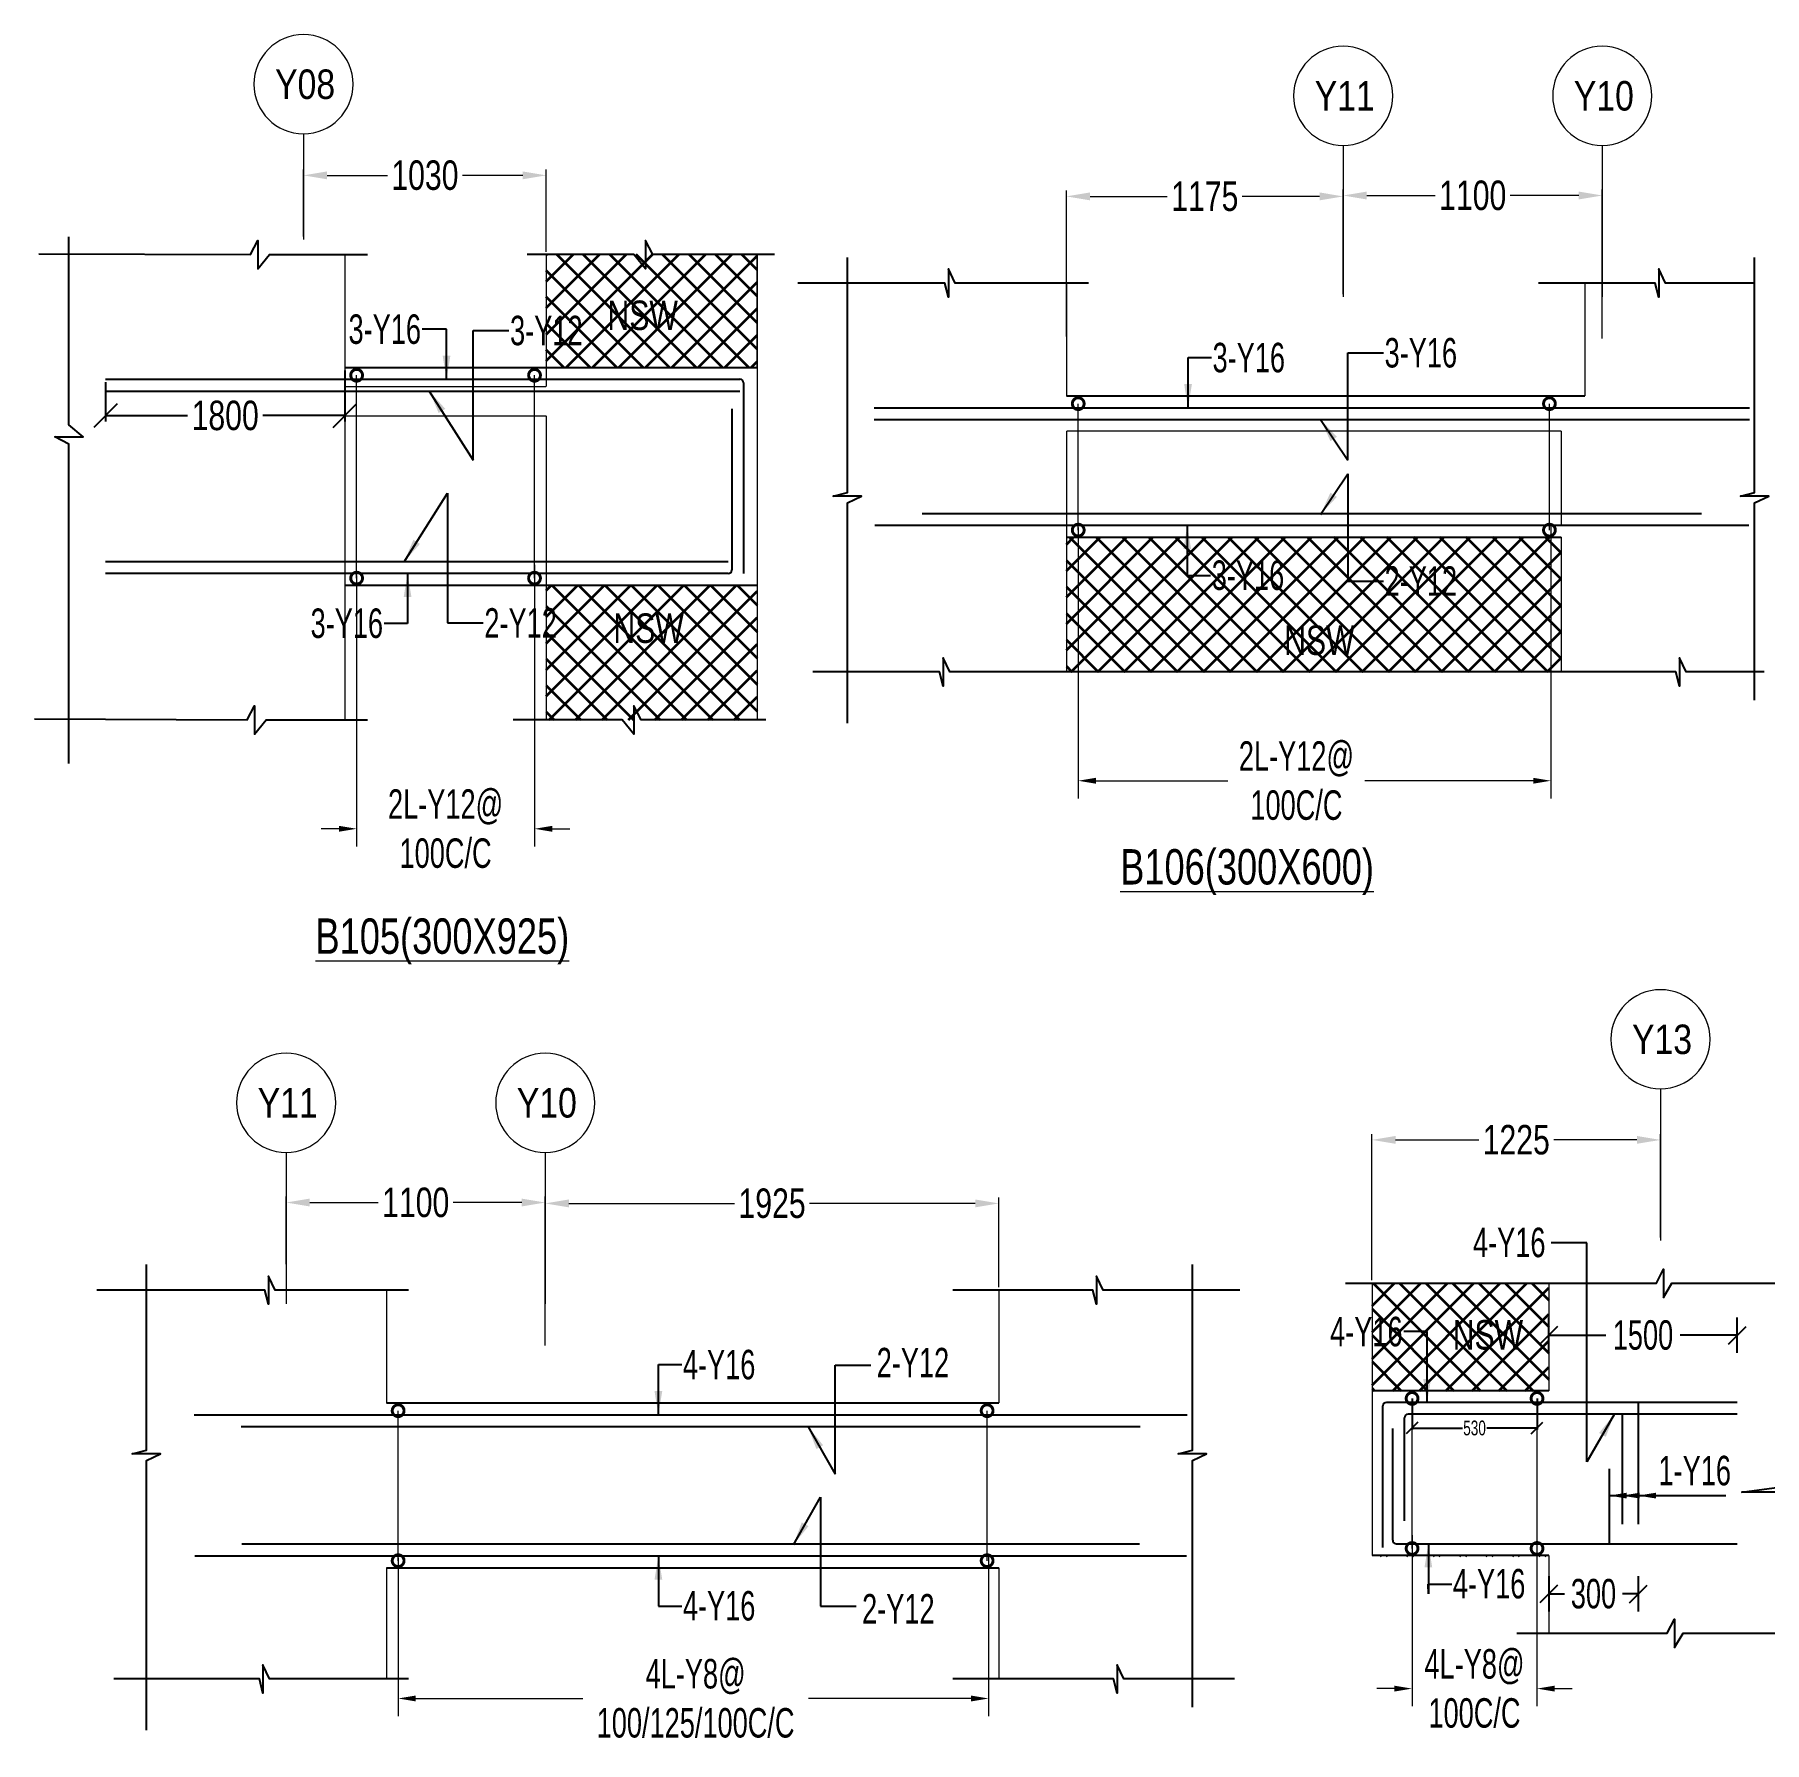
# Model space of a CAD drawing. Header units: millimetres. Extents: x -2697 to 288508, y -1308 to 60928.
# Drawn here: x 97243 to 104586, y 9879 to 17128 of the extents above; entities that cross this region are included whole.
import ezdxf
from ezdxf.enums import TextEntityAlignment as Align

# ---------------------------------------------------------------- set-up
doc = ezdxf.new("R2010")
doc.units = ezdxf.units.MM
doc.header["$LTSCALE"] = 100
for name, pattern in [('ACAD_ISO04W100', [30, 24, -3, 0, -3]), ('CONTINOUS', [0]), ('CONTINU', [0]), ('HIDDEN', [0.375, 0.25, -0.125])]:
    doc.linetypes.add(name, pattern=pattern)
doc.layers.get('Defpoints').update_dxf_attribs({"color": 1, "lineweight": 0})
for name, color, linetype in [('-S-ARROW', 253, 'Continuous'), ('-S-DIM', 251, 'Continuous'), ('-S-MISC', 8, 'Continuous'), ('-STR-BEAM', 7, 'CONTINU'), ('-STR-REINF', 3, 'Continuous'), ('-STR-TEXT', 6, 'Continuous'), ('A-ANNO-DIMS', 7, 'Continuous')]:
    doc.layers.add(name, color=color, linetype=linetype)
for name, color, linetype, lineweight in [('-S-STIRUP', 11, 'Continuous', 9), ('-S-TEXT', 6, 'Continuous', 0), ('-STR-COLUMN', 5, 'HIDDEN', 13), ('-STR-RF-DIM', 252, 'CONTINOUS', 20), ('A-ANNO-GRID-LINE', 252, 'ACAD_ISO04W100', 20), ('A-ANNO-GRID-TEXT', 13, 'Continuous', 15), ('GRID DIM', 252, 'Continuous', 9), ('S-COL HATCH', 9, 'Continuous', 35), ('SEC TEXT', 9, 'Continuous', 18), ('SLAB LINE', 254, 'HIDDEN', 20)]:
    doc.layers.add(name, color=color, linetype=linetype, lineweight=lineweight)
doc.styles.add('BEAM-LS', font='romans.shx', dxfattribs={"width": 0.8})
doc.styles.add('Dim.s & Anno.(Misc.)', font='ARIALN.TTF')
doc.styles.add('SOBHA', font='swisscl.ttf', dxfattribs={"width": 0.9})
doc.styles.add('sobha.sed', font='swisscl.ttf')
doc.dimstyles.new('S--25', dxfattribs={"dimscale": 25, "dimtxt": 2.5, "dimasz": 2, "dimexe": 0.25, "dimexo": 0.25, "dimgap": 0.1, "dimtad": 0, "dimdec": 0, "dimrnd": 0.0005, "dimzin": 0, "dimdsep": 46, "dimtxsty": 'SOBHA', "dimblk": 'OBLIQUE', "dimcen": 0.09, "dimclrd": 8, "dimclre": 8, "dimclrt": 6, "dimadec": 0, "dimazin": 0, "dimtfac": 1, "dimtdec": 0, "dimtofl": 0, "dimtmove": 0, "dimatfit": 3, "dimfxl": 0.18, "dimtolj": 1, "dimtzin": 0, "dimlwd": -1, "dimlwe": -1, "dimarcsym": 0})
doc.dimstyles.new('S-50', dxfattribs={"dimscale": 50, "dimtxt": 2.5, "dimasz": 2, "dimexe": 0.5, "dimexo": 0.25, "dimgap": 0.25, "dimtad": 0, "dimdec": 0, "dimrnd": 0.0005, "dimzin": 0, "dimdsep": 46, "dimtxsty": 'sobha.sed', "dimblk": 'OBLIQUE', "dimcen": 0.09, "dimclrd": 8, "dimclre": 8, "dimclrt": 6, "dimadec": 0, "dimazin": 0, "dimtfac": 1, "dimtdec": 0, "dimtofl": 0, "dimtmove": 2, "dimatfit": 3, "dimfxl": 0.18, "dimtolj": 1, "dimtzin": 0, "dimlwd": -1, "dimlwe": -1, "dimarcsym": 0})
doc.dimstyles.new('S-DIM50', dxfattribs={"dimscale": 50, "dimtxt": 2.5, "dimasz": 1.5, "dimexe": 1.5, "dimexo": 1, "dimgap": 0.5, "dimtad": 0, "dimdec": 0, "dimzin": 0, "dimdsep": 46, "dimtxsty": 'SOBHA', "dimcen": 0.09, "dimclrd": 256, "dimclre": 256, "dimclrt": 6, "dimadec": 5, "dimazin": 0, "dimtfac": 1, "dimtdec": 0, "dimtofl": 0, "dimtmove": 0, "dimatfit": 3, "dimfxl": 0.18, "dimtolj": 1, "dimtzin": 0, "dimlwd": -1, "dimlwe": -1, "dimarcsym": 0})
doc.dimstyles.new('STIRUP', dxfattribs={"dimscale": 50, "dimtxt": 2.5, "dimasz": 2.2, "dimexe": 0, "dimexo": 0, "dimgap": 0.5, "dimtad": 0, "dimdec": 0, "dimzin": 0, "dimdsep": 46, "dimtxsty": 'BEAM-LS', "dimblk": 'DOTSMALL', "dimcen": 0.09, "dimclrd": 256, "dimclre": 256, "dimclrt": 256, "dimadec": 5, "dimazin": 0, "dimtfac": 1, "dimtdec": 0, "dimtofl": 0, "dimtmove": 0, "dimatfit": 3, "dimldrblk": 'DOTSMALL', "dimfxl": 0, "dimfxlon": 1, "dimtolj": 1, "dimtzin": 0, "dimlwd": -1, "dimlwe": -1, "dimarcsym": 0})

# ---------------------------------------------------------------- blocks, each defined once
blk = doc.blocks.new('_Oblique')
at = {"color": 0, "linetype": 'ByBlock', "lineweight": -2}
blk.add_line((-0.5, -0.5), (0.5, 0.5), dxfattribs=at)
blk = doc.blocks.new('*D42')
at = {"layer": '-STR-RF-DIM', "transparency": 16777216}
for p, q in [((101673.5, 15036.3), (101673.5, 13885.7)), ((103680, 15044.3), (103680, 13885.7)), ((101748.5, 13960.7), (102308.6, 13960.7)), ((103605, 13960.7), (102890.8, 13960.7))]:
    blk.add_line(p, q, dxfattribs=at)
for points in [[(101748.5, 13973.2), (101748.5, 13948.2), (101673.5, 13960.7)], [(103605, 13973.2), (103605, 13948.2), (103680, 13960.7)]]:
    blk.add_solid(points, dxfattribs=at)
at = {"layer": 'Defpoints', "color": 0, "transparency": 16777216}
for p in [(101673.5, 15036.3, 0), (103680, 15044.3, 0), (101673.5, 13960.7)]:
    blk.add_point(p, dxfattribs=at)
at = {"layer": '-STR-RF-DIM', "color": 6, "transparency": 16777216, "insert": (102599.7, 13960.7), "char_height": 125, "attachment_point": 5, "style": 'SOBHA'}
blk.add_mtext('\\A1;2L-Y12@\\P100C/C', dxfattribs=at)
blk = doc.blocks.new('_DotSmall')
at = {"color": 0, "linetype": 'ByBlock', "const_width": 0.5}
blk.add_lwpolyline([(-0.0625, 0, 1), (0.0625, 0, 1)], format="xyb", close=True, dxfattribs=at)
blk = doc.blocks.new('*D43')
at = {"layer": '-S-STIRUP', "ltscale": 100, "transparency": 16777216}
blk.add_line((103673.7, 15024.6), (103673.7, 15561.3), dxfattribs=at)
at = {"layer": 'Defpoints', "color": 0, "linetype": 'CONTINU', "ltscale": 100, "transparency": 16777216}
for p in [(103673.7, 15561.3), (103673.7, 15561.3), (103673.7, 15024.6)]:
    blk.add_point(p, dxfattribs=at)
at = {"layer": '-S-STIRUP', "linetype": 'CONTINU', "ltscale": 100, "transparency": 16777216, "xscale": 100, "yscale": 100, "zscale": 100}
for p, rotation in [((103673.7, 15561.3), 90), ((103673.7, 15024.6), 270)]:
    blk.add_blockref('_DotSmall', p, dxfattribs=dict(at, rotation=rotation))
blk = doc.blocks.new('*D44')
at = {"layer": '-S-STIRUP', "ltscale": 100, "transparency": 16777216}
blk.add_line((101673.5, 15024.6), (101673.5, 15561.3), dxfattribs=at)
at = {"layer": 'Defpoints', "color": 0, "linetype": 'CONTINU', "ltscale": 100, "transparency": 16777216}
for p in [(101673.5, 15561.3), (101673.5, 15561.3), (101673.5, 15024.6)]:
    blk.add_point(p, dxfattribs=at)
at = {"layer": '-S-STIRUP', "linetype": 'CONTINU', "ltscale": 100, "transparency": 16777216, "xscale": 100, "yscale": 100, "zscale": 100}
for p, rotation in [((101673.5, 15561.3), 90), ((101673.5, 15024.6), 270)]:
    blk.add_blockref('_DotSmall', p, dxfattribs=dict(at, rotation=rotation))
blk = doc.blocks.new('*D57')
at = {"layer": '-STR-RF-DIM', "transparency": 16777216}
for p, q in [((98786.6, 10661.7), (98786.6, 9990.1)), ((101293.1, 10669.7), (101293.1, 9990.1)), ((98861.6, 10065.1), (99570.1, 10065.1)), ((101218.1, 10065.1), (100528.5, 10065.1))]:
    blk.add_line(p, q, dxfattribs=at)
for points in [[(98861.6, 10077.6), (98861.6, 10052.6), (98786.6, 10065.1)], [(101218.1, 10077.6), (101218.1, 10052.6), (101293.1, 10065.1)]]:
    blk.add_solid(points, dxfattribs=at)
at = {"layer": 'Defpoints', "color": 0, "transparency": 16777216}
for p in [(98786.6, 10661.7, 0), (101293.1, 10669.7, 0), (98786.6, 10065.1)]:
    blk.add_point(p, dxfattribs=at)
at = {"layer": '-STR-RF-DIM', "color": 6, "transparency": 16777216, "insert": (100049.3, 10065.1), "char_height": 125, "attachment_point": 5, "style": 'SOBHA'}
blk.add_mtext('\\A1;4L-Y8@\\P100/125/100C/C', dxfattribs=at)
blk = doc.blocks.new('*D58')
at = {"layer": '-S-STIRUP', "ltscale": 100, "transparency": 16777216}
blk.add_line((101286.8, 10650), (101286.8, 11286.7), dxfattribs=at)
at = {"layer": 'Defpoints', "color": 0, "linetype": 'CONTINU', "ltscale": 100, "transparency": 16777216}
for p in [(101286.8, 11286.7, 0), (101286.8, 11286.7), (101286.8, 10650, 0)]:
    blk.add_point(p, dxfattribs=at)
at = {"layer": '-S-STIRUP', "linetype": 'CONTINU', "ltscale": 100, "transparency": 16777216, "xscale": 100, "yscale": 100, "zscale": 100}
for p, rotation in [((101286.8, 11286.7), 90), ((101286.8, 10650), 270)]:
    blk.add_blockref('_DotSmall', p, dxfattribs=dict(at, rotation=rotation))
blk = doc.blocks.new('*D59')
at = {"layer": '-S-STIRUP', "ltscale": 100, "transparency": 16777216}
blk.add_line((98786.6, 10650), (98786.6, 11286.7), dxfattribs=at)
at = {"layer": 'Defpoints', "color": 0, "linetype": 'CONTINU', "ltscale": 100, "transparency": 16777216}
for p in [(98786.6, 11286.7, 0), (98786.6, 11286.7), (98786.6, 10650, 0)]:
    blk.add_point(p, dxfattribs=at)
at = {"layer": '-S-STIRUP', "linetype": 'CONTINU', "ltscale": 100, "transparency": 16777216, "xscale": 100, "yscale": 100, "zscale": 100}
for p, rotation in [((98786.6, 11286.7), 90), ((98786.6, 10650), 270)]:
    blk.add_blockref('_DotSmall', p, dxfattribs=dict(at, rotation=rotation))
blk = doc.blocks.new('A-SYMB_Grid')
blk.add_circle((0, 0), 4.21)
at = {"style": 'Dim.s & Anno.(Misc.)'}
blk.add_attdef('GRID', text='', height=3, dxfattribs=at).set_placement((0, 0), align=Align.MIDDLE_CENTER)
blk = doc.blocks.new('*D66')
at = {"layer": 'Defpoints', "color": 0, "transparency": 16777216}
for p in [(103898.1, 16445), (102798.1, 16171.4), (103898.1, 15825.9)]:
    blk.add_point(p, dxfattribs=at)
at = {"layer": 'GRID DIM', "transparency": 16777216}
for p, q in [((102798.1, 16183.9), (102798.1, 16470)), ((103898.1, 15838.4), (103898.1, 16470)), ((102898.1, 16445), (103188.7, 16445)), ((103798.1, 16445), (103507.5, 16445))]:
    blk.add_line(p, q, dxfattribs=at)
for points in [[(102898.1, 16461.6), (102898.1, 16428.3), (102798.1, 16445)], [(103798.1, 16461.6), (103798.1, 16428.3), (103898.1, 16445)]]:
    blk.add_solid(points, dxfattribs=at)
at = {"layer": 'GRID DIM', "color": 13, "transparency": 16777216, "insert": (103348.1, 16445), "char_height": 125, "attachment_point": 5, "style": 'sobha.sed'}
blk.add_mtext('\\A1;1100', dxfattribs=at)
blk = doc.blocks.new('*D67')
at = {"layer": 'Defpoints', "color": 0, "transparency": 16777216}
for p in [(102798.1, 16441.2), (102798.1, 16014.3), (101623.5, 15833.8)]:
    blk.add_point(p, dxfattribs=at)
at = {"layer": 'GRID DIM', "transparency": 16777216}
for p, q in [((101623.5, 15846.3), (101623.5, 16466.2)), ((102798.1, 16026.8), (102798.1, 16466.2)), ((101723.5, 16441.2), (102051.5, 16441.2)), ((102698.1, 16441.2), (102370, 16441.2))]:
    blk.add_line(p, q, dxfattribs=at)
for points in [[(101723.5, 16457.9), (101723.5, 16424.5), (101623.5, 16441.2)], [(102698.1, 16457.9), (102698.1, 16424.5), (102798.1, 16441.2)]]:
    blk.add_solid(points, dxfattribs=at)
at = {"layer": 'GRID DIM', "color": 13, "transparency": 16777216, "insert": (102210.8, 16441.2), "char_height": 125, "attachment_point": 5, "style": 'sobha.sed'}
blk.add_mtext('\\A1;1175', dxfattribs=at)
blk = doc.blocks.new('*D147')
at = {"layer": 'Defpoints', "color": 0, "transparency": 16777216}
for p in [(99411.2, 12170.3), (98311.2, 11896.8), (99411.2, 11551.3)]:
    blk.add_point(p, dxfattribs=at)
at = {"layer": 'GRID DIM', "transparency": 16777216}
for p, q in [((98311.2, 11909.3), (98311.2, 12195.3)), ((99411.2, 11563.8), (99411.2, 12195.3)), ((98411.2, 12170.3), (98701.8, 12170.3)), ((99311.2, 12170.3), (99020.6, 12170.3))]:
    blk.add_line(p, q, dxfattribs=at)
for points in [[(98411.2, 12187), (98411.2, 12153.7), (98311.2, 12170.3)], [(99311.2, 12187), (99311.2, 12153.7), (99411.2, 12170.3)]]:
    blk.add_solid(points, dxfattribs=at)
at = {"layer": 'GRID DIM', "color": 13, "transparency": 16777216, "insert": (98861.2, 12170.3), "char_height": 125, "attachment_point": 5, "style": 'sobha.sed'}
blk.add_mtext('\\A1;1100', dxfattribs=at)
blk = doc.blocks.new('*D148')
at = {"layer": 'Defpoints', "color": 0, "transparency": 16777216}
for p in [(101336.6, 12166.6), (101336.6, 11798.8), (99411.2, 11559.2)]:
    blk.add_point(p, dxfattribs=at)
at = {"layer": 'GRID DIM', "transparency": 16777216}
for p, q in [((99411.2, 11571.7), (99411.2, 12191.6)), ((101336.6, 11811.3), (101336.6, 12191.6)), ((99511.2, 12166.6), (100214.6, 12166.6)), ((101236.6, 12166.6), (100533.1, 12166.6))]:
    blk.add_line(p, q, dxfattribs=at)
for points in [[(99511.2, 12183.3), (99511.2, 12149.9), (99411.2, 12166.6)], [(101236.6, 12183.3), (101236.6, 12149.9), (101336.6, 12166.6)]]:
    blk.add_solid(points, dxfattribs=at)
at = {"layer": 'GRID DIM', "color": 13, "transparency": 16777216, "insert": (100373.9, 12166.6), "char_height": 125, "attachment_point": 5, "style": 'sobha.sed'}
blk.add_mtext('\\A1;1925', dxfattribs=at)
blk = doc.blocks.new('*D197')
at = {"layer": '-STR-RF-DIM', "transparency": 16777216}
for p, q in [((99365.5, 14877.6), (99365.5, 13681.8)), ((98610.4, 14832.4), (98610.4, 13681.8)), ((98535.4, 13756.8), (98460.4, 13756.8)), ((99440.5, 13756.8), (99515.5, 13756.8))]:
    blk.add_line(p, q, dxfattribs=at)
for points in [[(98535.4, 13769.3), (98535.4, 13744.3), (98610.4, 13756.8)], [(99440.5, 13769.3), (99440.5, 13744.3), (99365.5, 13756.8)]]:
    blk.add_solid(points, dxfattribs=at)
at = {"layer": 'Defpoints', "color": 0, "transparency": 16777216}
for p in [(99365.5, 14877.6, 178586.6), (98610.4, 14832.4, 0), (98610.4, 13756.8)]:
    blk.add_point(p, dxfattribs=at)
at = {"layer": '-STR-RF-DIM', "color": 6, "transparency": 16777216, "insert": (98988, 13756.8), "char_height": 125, "attachment_point": 5, "style": 'SOBHA'}
blk.add_mtext('\\A1;2L-Y12@\\P100C/C', dxfattribs=at)
blk = doc.blocks.new('*D198')
at = {"layer": '-S-STIRUP', "ltscale": 100, "transparency": 16777216}
blk.add_line((99365.5, 14820.7), (99365.5, 15681.9), dxfattribs=at)
at = {"layer": 'Defpoints', "color": 0, "linetype": 'CONTINU', "ltscale": 100, "transparency": 16777216}
for p in [(99365.5, 15681.9), (99365.5, 15681.9), (99365.5, 14820.7)]:
    blk.add_point(p, dxfattribs=at)
at = {"layer": '-S-STIRUP', "linetype": 'CONTINU', "ltscale": 100, "transparency": 16777216, "xscale": 100, "yscale": 100, "zscale": 100}
for p, rotation in [((99365.5, 15681.9), 90), ((99365.5, 14820.7), 270)]:
    blk.add_blockref('_DotSmall', p, dxfattribs=dict(at, rotation=rotation))
blk = doc.blocks.new('*D199')
at = {"layer": '-S-STIRUP', "ltscale": 100, "transparency": 16777216}
blk.add_line((98610.4, 14820.7), (98610.4, 15681.9), dxfattribs=at)
at = {"layer": 'Defpoints', "color": 0, "linetype": 'CONTINU', "ltscale": 100, "transparency": 16777216}
for p in [(98610.4, 15681.9), (98610.4, 15681.9), (98610.4, 14820.7)]:
    blk.add_point(p, dxfattribs=at)
at = {"layer": '-S-STIRUP', "linetype": 'CONTINU', "ltscale": 100, "transparency": 16777216, "xscale": 100, "yscale": 100, "zscale": 100}
for p, rotation in [((98610.4, 15681.9), 90), ((98610.4, 14820.7), 270)]:
    blk.add_blockref('_DotSmall', p, dxfattribs=dict(at, rotation=rotation))
blk = doc.blocks.new('*D304')
at = {"layer": 'Defpoints', "color": 0, "transparency": 16777216}
for p in [(99415.4, 16530.5), (98385, 16258.5, 0), (99415.4, 16194, 0)]:
    blk.add_point(p, dxfattribs=at)
at = {"layer": 'GRID DIM', "transparency": 16777216}
for p, q in [((98385, 16271), (98385, 16555.5)), ((98485, 16530.5), (98740.8, 16530.5)), ((99315.4, 16530.5), (99059.6, 16530.5)), ((99415.4, 16206.5), (99415.4, 16555.5))]:
    blk.add_line(p, q, dxfattribs=at)
for points in [[(98485, 16547.1), (98485, 16513.8), (98385, 16530.5)], [(99315.4, 16547.1), (99315.4, 16513.8), (99415.4, 16530.5)]]:
    blk.add_solid(points, dxfattribs=at)
at = {"layer": 'GRID DIM', "color": 13, "transparency": 16777216, "insert": (98900.2, 16530.5), "char_height": 125, "attachment_point": 5, "style": 'sobha.sed'}
blk.add_mtext('\\A1;1030', dxfattribs=at)
blk = doc.blocks.new('*D327')
at = {"layer": 'A-ANNO-DIMS', "color": 8, "transparency": 16777216}
for p, q in [((97544.4, 15652.4), (97544.4, 15485.7)), ((98560.4, 15702.4), (98560.4, 15485.7)), ((97544.4, 15510.7), (97893, 15510.7)), ((98560.4, 15510.7), (98211.8, 15510.7))]:
    blk.add_line(p, q, dxfattribs=at)
at = {"layer": 'Defpoints', "color": 0, "transparency": 16777216}
for p in [(98560.4, 15714.9, 178586.6), (97544.4, 15664.9, 178586.6), (98560.4, 15510.7)]:
    blk.add_point(p, dxfattribs=at)
at = {"layer": 'A-ANNO-DIMS', "color": 8, "transparency": 16777216, "xscale": 100, "yscale": 100, "zscale": 100, "rotation": 180}
blk.add_blockref('_Oblique', (97544.4, 15510.7), dxfattribs=at)
at = {"layer": 'A-ANNO-DIMS', "color": 8, "transparency": 16777216, "xscale": 100, "yscale": 100, "zscale": 100}
blk.add_blockref('_Oblique', (98560.4, 15510.7), dxfattribs=at)
at = {"layer": 'A-ANNO-DIMS', "color": 6, "transparency": 16777216, "insert": (98052.4, 15510.7), "char_height": 125, "attachment_point": 5, "style": 'sobha.sed'}
blk.add_mtext('\\A1;1800', dxfattribs=at)
blk = doc.blocks.new('*D716')
at = {"layer": '-STR-RF-DIM', "transparency": 16777216}
for p, q in [((103090.7, 10758.9), (103090.7, 10032)), ((103620.5, 10713.7), (103620.5, 10032)), ((103015.7, 10107), (102940.7, 10107)), ((103695.5, 10107), (103770.5, 10107))]:
    blk.add_line(p, q, dxfattribs=at)
for points in [[(103015.7, 10119.5), (103015.7, 10094.5), (103090.7, 10107)], [(103695.5, 10119.5), (103695.5, 10094.5), (103620.5, 10107)]]:
    blk.add_solid(points, dxfattribs=at)
at = {"layer": 'Defpoints', "color": 0, "transparency": 16777216}
for p in [(103090.7, 10758.9, 178586.6), (103620.5, 10713.7, 0), (103620.5, 10107)]:
    blk.add_point(p, dxfattribs=at)
at = {"layer": '-STR-RF-DIM', "color": 6, "transparency": 16777216, "insert": (103355.6, 10107), "char_height": 125, "attachment_point": 5, "style": 'SOBHA'}
blk.add_mtext('\\A1;4L-Y8@\\P100C/C', dxfattribs=at)
blk = doc.blocks.new('*D717')
at = {"layer": '-S-STIRUP', "ltscale": 100, "transparency": 16777216}
blk.add_line((103090.7, 10701.9), (103090.7, 11338.7), dxfattribs=at)
at = {"layer": 'Defpoints', "color": 0, "linetype": 'CONTINU', "ltscale": 100, "transparency": 16777216}
for p in [(103090.7, 11338.7), (103090.7, 11338.7), (103090.7, 10701.9, 0)]:
    blk.add_point(p, dxfattribs=at)
at = {"layer": '-S-STIRUP', "linetype": 'CONTINU', "ltscale": 100, "transparency": 16777216, "xscale": 100, "yscale": 100, "zscale": 100}
for p, rotation in [((103090.7, 11338.7), 90), ((103090.7, 10701.9), 270)]:
    blk.add_blockref('_DotSmall', p, dxfattribs=dict(at, rotation=rotation))
blk = doc.blocks.new('*D718')
at = {"layer": '-S-STIRUP', "ltscale": 100, "transparency": 16777216}
blk.add_line((103621, 10701.9), (103621, 11338.7), dxfattribs=at)
at = {"layer": 'Defpoints', "color": 0, "linetype": 'CONTINU', "ltscale": 100, "transparency": 16777216}
for p in [(103621, 11338.7), (103621, 11338.7), (103621, 10701.9, 0)]:
    blk.add_point(p, dxfattribs=at)
at = {"layer": '-S-STIRUP', "linetype": 'CONTINU', "ltscale": 100, "transparency": 16777216, "xscale": 100, "yscale": 100, "zscale": 100}
for p, rotation in [((103621, 11338.7), 90), ((103621, 10701.9), 270)]:
    blk.add_blockref('_DotSmall', p, dxfattribs=dict(at, rotation=rotation))
blk = doc.blocks.new('*D713')
at = {"layer": 'Defpoints', "color": 0, "transparency": 16777216}
for p in [(104145.1, 12436.2), (104145.1, 12009.3), (102920.5, 11828.9, 0)]:
    blk.add_point(p, dxfattribs=at)
at = {"layer": 'GRID DIM', "transparency": 16777216}
for p, q in [((102920.5, 11841.4), (102920.5, 12461.2)), ((103020.5, 12436.2), (103373.6, 12436.2)), ((104045.1, 12436.2), (103692.1, 12436.2)), ((104145.1, 12021.8), (104145.1, 12461.2))]:
    blk.add_line(p, q, dxfattribs=at)
for points in [[(103020.5, 12452.9), (103020.5, 12419.6), (102920.5, 12436.2)], [(104045.1, 12452.9), (104045.1, 12419.6), (104145.1, 12436.2)]]:
    blk.add_solid(points, dxfattribs=at)
at = {"layer": 'GRID DIM', "color": 13, "transparency": 16777216, "insert": (103532.8, 12436.2), "char_height": 125, "attachment_point": 5, "style": 'sobha.sed'}
blk.add_mtext('\\A1;1225', dxfattribs=at)
blk = doc.blocks.new('*D714')
at = {"layer": '-S-DIM', "transparency": 16777216}
for p, q in [((103670.5, 11532.2), (103670.5, 11682.2)), ((104471, 11532.2), (104471, 11682.2)), ((103670.5, 11607.2), (103913.5, 11607.2)), ((104471, 11607.2), (104228, 11607.2))]:
    blk.add_line(p, q, dxfattribs=at)
at = {"layer": 'Defpoints', "color": 0, "transparency": 16777216}
for p in [(104471, 11607.2), (103670.5, 11371.7, 0), (104471, 11321.7, 0)]:
    blk.add_point(p, dxfattribs=at)
at = {"layer": '-S-DIM', "transparency": 16777216, "xscale": 75, "yscale": 75, "zscale": 75, "rotation": 180}
blk.add_blockref('_Oblique', (103670.5, 11607.2), dxfattribs=at)
at = {"layer": '-S-DIM', "transparency": 16777216, "xscale": 75, "yscale": 75, "zscale": 75}
blk.add_blockref('_Oblique', (104471, 11607.2), dxfattribs=at)
at = {"layer": '-S-DIM', "color": 6, "transparency": 16777216, "insert": (104070.8, 11607.2), "char_height": 125, "attachment_point": 5, "style": 'SOBHA'}
blk.add_mtext('\\A1;1500', dxfattribs=at)
blk = doc.blocks.new('*D715')
at = {"layer": '-S-DIM', "transparency": 16777216}
for p, q in [((103670.5, 10584.2), (103670.5, 10434.2)), ((104051, 10584.2), (104051, 10434.2)), ((103670.5, 10509.2), (103737.4, 10509.2)), ((104051, 10509.2), (103984.1, 10509.2))]:
    blk.add_line(p, q, dxfattribs=at)
at = {"layer": 'Defpoints', "color": 0, "transparency": 16777216}
for p in [(104051, 10805.2, 0), (103670.5, 10671.7, 0), (104051, 10509.2)]:
    blk.add_point(p, dxfattribs=at)
at = {"layer": '-S-DIM', "transparency": 16777216, "xscale": 75, "yscale": 75, "zscale": 75, "rotation": 180}
blk.add_blockref('_Oblique', (103670.5, 10509.2), dxfattribs=at)
at = {"layer": '-S-DIM', "transparency": 16777216, "xscale": 75, "yscale": 75, "zscale": 75}
blk.add_blockref('_Oblique', (104051, 10509.2), dxfattribs=at)
at = {"layer": '-S-DIM', "color": 6, "transparency": 16777216, "insert": (103860.7, 10509.2), "char_height": 125, "attachment_point": 5, "style": 'SOBHA'}
blk.add_mtext('\\A1;300', dxfattribs=at)
blk = doc.blocks.new('*D848')
at = {"color": 8, "transparency": 16777216}
for p, q in [((103090.7, 11338.7), (103090.7, 11206.8)), ((103621, 11338.7), (103621, 11206.8)), ((103090.7, 11213), (103304.2, 11213)), ((103621, 11213), (103407.5, 11213))]:
    blk.add_line(p, q, dxfattribs=at)
at = {"layer": 'Defpoints', "color": 0, "transparency": 16777216}
for p in [(103090.7, 11344.9, 178586.6), (103621, 11344.9, 0), (103621, 11213)]:
    blk.add_point(p, dxfattribs=at)
at = {"color": 8, "transparency": 16777216, "xscale": 50, "yscale": 50, "zscale": 50, "rotation": 180}
blk.add_blockref('_Oblique', (103090.7, 11213), dxfattribs=at)
at = {"color": 8, "transparency": 16777216, "xscale": 50, "yscale": 50, "zscale": 50}
blk.add_blockref('_Oblique', (103621, 11213), dxfattribs=at)
at = {"color": 6, "transparency": 16777216, "insert": (103355.8, 11213), "char_height": 62.5, "attachment_point": 5, "style": 'SOBHA'}
blk.add_mtext('\\A1;530', dxfattribs=at)

msp = doc.modelspace()

# ---------------------------------------------------------------- hatches: boundary and pattern name
at = {"layer": 'S-COL HATCH'}
h = msp.add_hatch(dxfattribs=at)
h.set_pattern_fill('ANSI37', color=8, scale=25)
h.set_pattern_definition([(45, (18223.33, -136729.53), (-56.1266, 56.1266), []), (135, (18223.33, -136729.53), (-56.1266, -56.1266), [])])
h.paths.add_polyline_path([(99415.38, 15714.92), (100310.38, 15714.92), (100310.38, 16194.02), (99415.38, 16194.02)])
h = msp.add_hatch(dxfattribs=at)
h.set_pattern_fill('ANSI37', color=8, scale=25)
h.paths.add_polyline_path([(101623.46, 14423.39), (103723.46, 14423.39), (103723.46, 14994.3), (101623.46, 14994.3)])
h = msp.add_hatch(dxfattribs=at)
h.set_pattern_fill('ANSI37', color=8, scale=25)
h.set_pattern_definition([(45, (18223.33, -136806.53), (-56.1266, 56.1266), []), (135, (18223.33, -136806.53), (-56.1266, -56.1266), [])])
h.paths.add_polyline_path([(99415.38, 14790.42), (100310.38, 14790.42), (100310.38, 14219.52), (99415.38, 14219.52)])
h = msp.add_hatch(dxfattribs=at)
h.set_pattern_fill('ANSI37', color=8, scale=25)
h.set_pattern_definition([(45, (-63557.2, -206045.53), (-56.1266, 56.1266), []), (135, (-63557.2, -206045.53), (-56.1266, -56.1266), [])])
h.paths.add_polyline_path([(102920.54, 10668.94), (103670.54, 10668.94), (103670.54, 10671.65), (102920.54, 10671.65)])
h.paths.add_polyline_path([(102920.54, 11371.65), (103670.54, 11371.65), (103670.54, 11827.4), (102920.54, 11827.4)])

# ---------------------------------------------------------------- linework, layer by layer
at = {"layer": '-S-MISC', "linetype": 'ByBlock', "ltscale": 1000}
for points in [[(97261.38, 16198.02), (98159.87, 16194.02), (98190.73, 16253.68), (98190.73, 16133.51), (98240.58, 16194.02), (98656.22, 16194.02)], [(97388.38, 14034.36), (97388.38, 15390.14), (97328.72, 15421.01), (97448.88, 15421.01), (97388.38, 15470.86), (97388.38, 16269.74)], [(97243.38, 14223.52), (98145.5, 14219.52), (98176.37, 14279.18), (98176.37, 14159.01), (98226.22, 14219.52), (98656.22, 14219.52)], [(100346.9, 14219.52), (99818.21, 14219.52), (99787.34, 14279.18), (99787.34, 14159.01), (99737.49, 14219.52), (99274.3, 14219.52)]]:
    msp.add_lwpolyline(points, dxfattribs=at)
at = {"layer": '-S-MISC', "linetype": 'ByBlock', "ltscale": 1000, "elevation": 0}
for points in [[(100384.5, 16194.02), (99867.35, 16194.02), (99836.48, 16253.68), (99836.48, 16133.51), (99786.63, 16194.02), (99334.09, 16194.02)], [(100693.49, 14205.44), (100693.49, 15140.05), (100753.15, 15168.52), (100632.99, 15168.52), (100693.49, 15183.67), (100693.49, 16181.49)], [(104544.74, 14303.39), (104544.74, 15140.05), (104604.39, 15168.52), (104484.23, 15168.52), (104544.74, 15183.67), (104544.74, 16181.49)], [(101717.27, 16073.39), (101151.4, 16073.39), (101122.93, 16133.05), (101122.93, 16012.89), (101107.78, 16073.39), (100483.14, 16073.39)], [(104545.79, 16073.39), (104165.98, 16073.39), (104137.51, 16133.05), (104137.51, 16012.89), (104122.36, 16073.39), (103627.61, 16073.39)], [(103723.46, 14423.39), (101127.94, 14423.39), (101099.47, 14483.05), (101099.47, 14362.89), (101084.32, 14423.39), (100547.38, 14423.39)], [(104585.55, 14423.39), (104254.23, 14423.39), (104225.76, 14483.05), (104225.76, 14362.89), (104210.61, 14423.39), (103627.61, 14423.39)], [(97718.15, 9930.82), (97718.15, 11075.44), (97777.81, 11103.91), (97657.65, 11103.91), (97718.15, 11119.05), (97718.15, 11906.87)], [(102157.87, 10028.77), (102157.87, 11075.44), (102217.53, 11103.91), (102097.36, 11103.91), (102157.87, 11119.05), (102157.87, 11906.87)], [(98830.4, 11798.77), (98264.53, 11798.77), (98236.06, 11858.43), (98236.06, 11738.27), (98220.91, 11798.77), (97507.8, 11798.77)], [(102359.02, 11798.77), (101779.11, 11798.77), (101750.64, 11858.43), (101750.64, 11738.27), (101735.49, 11798.77), (101140.79, 11798.77)], [(102807.77, 11827.4), (104127.71, 11827.4), (104158.58, 11887.06), (104158.58, 11766.9), (104192.92, 11827.4), (104910.77, 11827.4)], [(104698.96, 9994.25), (104712.19, 10912.67), (104771.85, 10941.14), (104490.69, 10941.14), (104712.19, 10971.07), (104712.19, 11827.4)], [(103535.29, 10342.01), (104173.38, 10342.01), (104204.25, 10401.67), (104204.25, 10281.5), (104240.93, 10342.01), (104846.85, 10342.01)], [(98830.4, 10148.77), (98241.07, 10148.77), (98212.6, 10208.43), (98212.6, 10088.27), (98197.45, 10148.77), (97580.01, 10148.77)], [(102337.54, 10148.77), (101867.36, 10148.77), (101838.89, 10208.43), (101838.89, 10088.27), (101823.74, 10148.77), (101140.79, 10148.77)]]:
    msp.add_lwpolyline(points, dxfattribs=at)
at = {"layer": '-STR-BEAM'}
for p, q in [((98560.38, 15714.92), (100310.38, 15714.92)), ((101623.46, 15594.3), (103823.46, 15594.3)), ((101623.46, 14994.3), (103723.46, 14994.3, 0)), ((98560.38, 14790.42), (100310.38, 14790.42)), ((98736.59, 11319.68, 0), (101336.59, 11319.68, 0)), ((103670.54, 11371.65, 0), (102920.54, 11371.65, 0)), ((103670.54, 10671.65, 0), (102920.54, 10671.65, 0)), ((103670.54, 10671.65, 0), (102920.54, 10671.65, 0)), ((98736.59, 10619.68, 0), (101336.59, 10619.68, 0))]:
    msp.add_line(p, q, dxfattribs=at)
at = {"layer": '-STR-COLUMN', "linetype": 'Continuous', "ltscale": 10}
for p, q in [((98560.38, 16194.02), (98560.38, 15714.92)), ((99415.38, 16194.02), (99415.38, 15714.92)), ((100310.38, 16194.02), (100310.38, 14219.52)), ((100310.38, 15714.92), (100310.38, 16194.02)), ((101623.46, 16073.39), (101623.46, 15594.3)), ((103823.46, 16073.39), (103823.46, 15594.3)), ((101623.46, 14994.3), (101623.46, 14423.39)), ((103723.46, 14994.3), (103723.46, 14423.39)), ((98560.38, 14790.42), (98560.38, 14219.52)), ((99415.38, 14790.42), (99415.38, 14219.52)), ((102920.54, 11827.4, 0), (102920.54, 10671.65, 0)), ((103670.54, 11827.4, 0), (103670.54, 11544.25, 0)), ((98736.59, 11798.77, 0), (98736.59, 11319.68, 0)), ((101336.59, 11798.77, 0), (101336.59, 11319.68, 0)), ((103670.54, 11544.25, 0), (103670.54, 11371.65, 0)), ((103670.54, 10671.65, 0), (103670.54, 10342.01, 0)), ((98736.59, 10619.68, 0), (98736.59, 10148.77, 0)), ((101336.59, 10619.68, 0), (101336.59, 10148.77, 0))]:
    msp.add_line(p, q, dxfattribs=at)
at = {"layer": '-STR-REINF', "ltscale": 10}
for p, q in [((97544.38, 15664.92, 0), (100237.68, 15664.92)), ((100252.68, 15649.92), (100252.68, 14839.76)), ((97544.38, 15614.92, 0), (100237.68, 15614.92, 0)), ((100202.68, 15540), (100202.68, 14855.42)), ((100807.3, 15544.3, 0), (104523.07, 15544.3, 0)), ((100807.3, 15494.3, 0), (104523.07, 15494.3, 0)), ((104319.76, 15094.3, 0), (101010.41, 15094.3, 0)), ((104519.76, 15044.3, 0), (100810.41, 15044.3, 0)), ((100187.68, 14890.42, 0), (97544.38, 14890.42, 0)), ((100187.68, 14840.42), (97544.38, 14840.42, 0)), ((104470.97, 11321.65, 0), (102981.66, 11321.65, 0)), ((104050.96, 11321.65, 0), (104050.96, 10805.25, 0)), ((97920.43, 11269.68, 0), (102136.2, 11269.68, 0)), ((102966.66, 10705.98, 0), (102966.66, 11306.65, 0)), ((103058.38, 10819.45, 0), (103058.38, 11256.65, 0)), ((104470.97, 11271.65, 0), (103073.38, 11271.65, 0)), ((103981.96, 11271.65, 0), (103981.96, 10805.25, 0)), ((98120.43, 11219.68, 0), (101936.2, 11219.68, 0)), ((103008.38, 10736.65, 0), (103008.38, 11210.86, 0)), ((103926.96, 11040.25, 0), (103926.96, 10721.65, 0)), ((103023.38, 10721.65, 0), (104470.97, 10721.65, 0)), ((102132.89, 10669.68, 0), (97923.54, 10669.68, 0)), ((101932.89, 10719.68, 0), (98123.54, 10719.68, 0))]:
    msp.add_line(p, q, dxfattribs=at)
for centre, start, end in [((100237.68, 15649.92), 0, 90), ((100187.68, 14855.42), 270, 0), ((102981.66, 11306.65, 0), 90, 180)]:
    msp.add_arc(centre, 15, start, end, dxfattribs=at)
at = {"layer": '-STR-REINF', "ltscale": 10, "extrusion": (9.85183e-09, 1.74568e-08, 1)}
msp.add_arc((103073.38, 11256.65, 0), 15, 90, 180, dxfattribs=at)
at = {"layer": '-STR-REINF', "ltscale": 10, "extrusion": (7.72458e-08, 0, 1)}
msp.add_arc((103023.38, 10736.65, 0.01), 15, 180, 270, dxfattribs=at)
at = {"layer": 'A-ANNO-GRID-LINE', "ltscale": 40}
for p, q in [((98384.99, 16706.73), (98384.99, 16258.47)), ((102798.07, 16657.55), (102798.07, 16014.29)), ((103898.07, 16657.55), (103898.07, 16014.29)), ((104145.15, 12652.56, 0), (104145.15, 12009.3, 0)), ((98311.2, 12382.93, 0), (98311.2, 11739.67, 0)), ((99411.2, 12382.93, 0), (99411.2, 11739.67, 0))]:
    msp.add_line(p, q, dxfattribs=at)
at = {"layer": 'SLAB LINE', "color": 9, "linetype": 'HIDDEN', "ltscale": 0.1}
for p, q in [((98560.38, 15714.92), (98560.38, 15634.92)), ((99415.38, 15714.92), (99415.38, 15634.92)), ((98560.38, 15634.92), (99415.38, 15634.92, 0)), ((98560.38, 15509.92), (98560.38, 14790.42)), ((98560.38, 15509.92), (99415.38, 15509.92, 0)), ((99415.38, 15509.92), (99415.38, 14790.42)), ((101623.46, 15444.54, 0), (101623.46, 14994.3)), ((103723.46, 15444.54), (101623.46, 15444.54, 0)), ((103723.46, 15444.54), (103723.46, 15044.3))]:
    msp.add_line(p, q, dxfattribs=at)

# ---------------------------------------------------------------- block references
at = {"layer": 'A-ANNO-GRID-TEXT'}
ref = msp.add_blockref('A-SYMB_Grid', (98384.99, 16917.36), dxfattribs=dict(at, xscale=-50, yscale=50, zscale=50))
ref.add_attrib('GRID', 'Y08', dxfattribs={"layer": '0', "height": 125, "style": 'Dim.s & Anno.(Misc.)'}).set_placement((98391.64, 16917.36), align=Align.MIDDLE_CENTER)
ref = msp.add_blockref('A-SYMB_Grid', (102798.07, 16868.18), dxfattribs=dict(at, xscale=-50, yscale=50, zscale=50))
ref.add_attrib('GRID', 'Y11', dxfattribs={"layer": '0', "height": 125, "style": 'Dim.s & Anno.(Misc.)'}).set_placement((102804.72, 16868.18), align=Align.MIDDLE_CENTER)
ref = msp.add_blockref('A-SYMB_Grid', (103898.07, 16868.18), dxfattribs=dict(at, xscale=-50, yscale=50, zscale=50))
ref.add_attrib('GRID', 'Y10', dxfattribs={"layer": '0', "height": 125, "style": 'Dim.s & Anno.(Misc.)'}).set_placement((103904.72, 16868.18), align=Align.MIDDLE_CENTER)
ref = msp.add_blockref('A-SYMB_Grid', (104145.15, 12863.19, 0), dxfattribs=dict(at, xscale=-50, yscale=50, zscale=50))
ref.add_attrib('GRID', 'Y13', dxfattribs={"layer": '0', "height": 125, "style": 'Dim.s & Anno.(Misc.)'}).set_placement((104151.8, 12863.19, 0), align=Align.MIDDLE_CENTER)
ref = msp.add_blockref('A-SYMB_Grid', (98311.2, 12593.56, 0), dxfattribs=dict(at, xscale=-50, yscale=50, zscale=50))
ref.add_attrib('GRID', 'Y11', dxfattribs={"layer": '0', "height": 125, "style": 'Dim.s & Anno.(Misc.)'}).set_placement((98317.85, 12593.56, 0), align=Align.MIDDLE_CENTER)
ref = msp.add_blockref('A-SYMB_Grid', (99411.2, 12593.56, 0), dxfattribs=dict(at, xscale=-50, yscale=50, zscale=50))
ref.add_attrib('GRID', 'Y10', dxfattribs={"layer": '0', "height": 125, "style": 'Dim.s & Anno.(Misc.)'}).set_placement((99417.85, 12593.56, 0), align=Align.MIDDLE_CENTER)

# ---------------------------------------------------------------- texts
at = {"layer": '-S-TEXT', "color": 6, "style": 'sobha.sed'}
for p in [(99675.33, 15873.92, 0), (99700.33, 14545.92, 0), (102547.74, 14494.85, 0), (103263.11, 11546.37, -178586.59)]:
    msp.add_text('NSW', height=125, dxfattribs=at).set_placement(p)
at = {"layer": '-STR-TEXT', "color": 6, "char_height": 125, "style": 'SOBHA'}
for s, insert, attachment_point in [('\\A1;3-Y16', (98883.65, 15940.2, 0), 3), ('\\A1;3-Y12', (99261.64, 15934.4, 178586.59), 1), ('\\A1;3-Y16', (102243.67, 15819.57, 0), 1), ('\\A1;3-Y16', (102974.02, 15839.91, 178586.59), 1), ('\\A1;3-Y16', (102240.27, 14769.02, 0), 7), ('\\A1;2-Y12', (102974.02, 14745.96, 178586.59), 7), ('\\A1;3-Y16', (98722.56, 14565.15, 0), 9), ('\\A1;2-Y12', (99152.64, 14568.23, 178586.59), 7), ('\\A1;4-Y16', (103349.28, 12063.52, 0), 1), ('\\A1;4-Y16', (103050.39, 11685.09, 0), 3), ('\\A1;4-Y16', (99995.32, 11544.95, 0), 1), ('\\A1;2-Y12', (101125.72, 11553.34, 0), 3), ('\\A1;1-Y16', (104444.39, 11095.09, 0), 3), ('\\A1;4-Y16', (103263.79, 10488.16, 0), 7), ('\\A1;4-Y16', (99995.32, 10394.4, 0), 7), ('\\A1;2-Y12', (101063.72, 10383.3, 0), 9)]:
    msp.add_mtext(s, dxfattribs=dict(at, insert=insert, attachment_point=attachment_point))
at = {"layer": 'SEC TEXT', "color": 1, "linetype": 'ByBlock', "style": 'sobha.sed'}
for s, p in [('%%UB106(300X600)', (101851.66, 13520.3, 0)), ('%%UB105(300X925)', (98435.66, 13226.12, 0))]:
    msp.add_text(s, height=150, rotation=0.010721, dxfattribs=at).set_placement(p)

# ---------------------------------------------------------------- dimensions: what is measured, and where the dimension line sits
at = {"layer": '-S-DIM'}
for base, p1, p2, text, picture, middle in [((104470.97, 11607.25, 0), (103670.54, 11371.65, 0), (104470.97, 11321.65, 0), '1500', '*D714', (104070.75, 11607.25, 0)), ((104050.96, 10509.25, 0), (103670.54, 10671.65, 0), (104050.96, 10805.25, 0), '300', '*D715', (103860.75, 10509.25, 0))]:
    dim = msp.add_linear_dim(base=base, p1=p1, p2=p2, text=text, dimstyle='S-DIM50', override={"dimscale": 1, "dimtxt": 125, "dimasz": 75, "dimexe": 75, "dimexo": 0, "dimgap": 25, "dimdec": 1, "dimblk1": 'Oblique', "dimblk2": 'Oblique', "dimsah": 1, "dimcen": 4.5, "dimfxl": 75, "dimfxlon": 1}, dxfattribs=at)
    dim.commit()
    dim.dimension.update_dxf_attribs({"geometry": picture, "text_midpoint": middle})
at = {"layer": '-S-STIRUP', "linetype": 'CONTINU', "ltscale": 100}
for base, p1, p2, picture, middle in [((98610.38, 15681.92), (98610.38, 14820.71), (98610.38, 15681.92), '*D199', (98610.38, 15251.32)), ((99365.53, 15681.92, 178586.59), (99365.53, 14820.71, 178586.59), (99365.53, 15681.92, 178586.59), '*D198', (99365.53, 15251.32, 178586.59)), ((101673.46, 15561.29), (101673.46, 15024.58), (101673.46, 15561.29), '*D44', (101673.46, 15292.94)), ((103673.71, 15561.29, 178586.59), (103673.71, 15024.58, 178586.59), (103673.71, 15561.29, 178586.59), '*D43', (103673.71, 15292.94, 178586.59)), ((98786.59, 11286.68, 0), (98786.59, 10649.96, 0), (98786.59, 11286.68, 0), '*D59', (98786.59, 10968.32, 0)), ((101286.84, 11286.68, 178586.59), (101286.84, 10649.96, 178586.59), (101286.84, 11286.68, 178586.59), '*D58', (101286.84, 10968.32, 178586.59)), ((103090.66, 11338.65, 178586.59), (103090.66, 10701.94, 178586.59), (103090.66, 11338.65, 178586.59), '*D717', (103090.66, 11020.3, 178586.59)), ((103621, 11338.65, 0), (103621, 10701.94, 0), (103621, 11338.65, 0), '*D718', (103621, 11020.3, 0))]:
    dim = msp.add_linear_dim(base=base, p1=p1, p2=p2, angle=90, text=' ', dimstyle='STIRUP', override={"dimasz": 2}, dxfattribs=at)
    dim.commit()
    dim.dimension.update_dxf_attribs({"geometry": picture, "text_midpoint": middle})
at = {"layer": '-STR-RF-DIM'}
for base, p1, p2, text, picture, middle in [((101673.46, 13960.72, 0), (103679.96, 15044.3, 0), (101673.46, 15036.3), '2L-Y12@\\P100C/C', '*D42', (102599.69, 13960.72, 0)), ((98786.59, 10065.07, 0), (101293.09, 10669.68, 0), (98786.59, 10661.68, 0), '4L-Y8@\\P100/125/100C/C', '*D57', (100049.33, 10065.07, 0))]:
    dim = msp.add_linear_dim(base=base, p1=p1, p2=p2, angle=180, text=text, dimstyle='S-DIM50', override={"dimscale": 1, "dimtxt": 125, "dimasz": 75, "dimexe": 75, "dimexo": 0, "dimgap": 25, "dimsah": 1, "dimcen": 4.5, "dimfxl": 75}, dxfattribs=at)
    dim.commit()
    dim.dimension.update_dxf_attribs({"geometry": picture, "text_midpoint": middle, "dimtype": 160})
dim = msp.add_linear_dim(base=(98610.38, 13756.84, 0), p1=(99365.53, 14877.65, 178586.59), p2=(98610.38, 14832.42), angle=180, text='2L-Y12@\\P100C/C', dimstyle='S-DIM50', override={"dimscale": 1, "dimtxt": 125, "dimasz": 75, "dimexe": 75, "dimexo": 0, "dimgap": 25, "dimsah": 1, "dimcen": 4.5, "dimfxl": 75}, dxfattribs=at)
dim.commit()
dim.dimension.update_dxf_attribs({"geometry": '*D197', "text_midpoint": (98987.95, 13756.84, 0)})
dim = msp.add_linear_dim(base=(103620.54, 10106.96, 0), p1=(103090.66, 10758.88, 178586.59), p2=(103620.54, 10713.65, 0), text='4L-Y8@\\P100C/C', dimstyle='S-DIM50', override={"dimscale": 1, "dimtxt": 125, "dimasz": 75, "dimexe": 75, "dimexo": 0, "dimgap": 25, "dimsah": 1, "dimcen": 4.5, "dimfxl": 75}, dxfattribs=at)
dim.commit()
dim.dimension.update_dxf_attribs({"geometry": '*D716', "text_midpoint": (103355.6, 10106.96, 0)})
at = {"color": 6}
dim = msp.add_linear_dim(base=(103621, 11213), p1=(103090.66, 11344.9, 178586.59), p2=(103621, 11344.9, 0), dimstyle='S--25', dxfattribs=at)
dim.commit()
dim.dimension.update_dxf_attribs({"geometry": '*D848', "text_midpoint": (103355.83, 11213)})
at = {"layer": 'A-ANNO-DIMS'}
dim = msp.add_linear_dim(base=(98560.38, 15510.75, -178586.59), p1=(97544.38, 15664.92), p2=(98560.38, 15714.92), text='1800', dimstyle='S-50', dxfattribs=at)
dim.commit()
dim.dimension.update_dxf_attribs({"geometry": '*D327', "text_midpoint": (98052.38, 15510.75, -178586.59)})
at = {"layer": 'GRID DIM'}
for base, p1, p2, picture, middle in [((99415.38, 16530.47, 0), (98384.99, 16258.47), (99415.38, 16194.02, 0), '*D304', (98900.18, 16530.47, 0)), ((102798.07, 16441.21), (101623.46, 15833.84), (102798.07, 16014.29), '*D67', (102210.76, 16441.21)), ((103898.07, 16444.95), (102798.07, 16171.39), (103898.07, 15825.93), '*D66', (103348.07, 16444.95)), ((104145.15, 12436.22, 0), (102920.54, 11828.86, 0), (104145.15, 12009.3, 0), '*D713', (103532.84, 12436.22, 0)), ((99411.2, 12170.33, 0), (98311.2, 11896.77, 0), (99411.2, 11551.31, 0), '*D147', (98861.2, 12170.33, 0)), ((101336.59, 12166.59, 0), (99411.2, 11559.23, 0), (101336.59, 11798.77, 0), '*D148', (100373.89, 12166.59, 0))]:
    dim = msp.add_linear_dim(base=base, p1=p1, p2=p2, dimstyle='S-50', override={"dimsah": 1, "dimclrd": 256, "dimclre": 256, "dimclrt": 13, "dimtmove": 1}, dxfattribs=at)
    dim.commit()
    dim.dimension.update_dxf_attribs({"geometry": picture, "text_midpoint": middle})

# ---------------------------------------------------------------- leaders
at = {"layer": '-S-ARROW', "annotation_type": 0, "has_hookline": 1}
for points, hookline_direction, text_width in [([(98991.98, 15664.92, 0), (98991.98, 15877.7, 0), (98888.65, 15877.7, 0)], 1, 318.41), ([(102139.63, 15544.3, 0), (102139.63, 15757.07, 0), (102238.67, 15757.07, 0)], 1, 318.41), ([(102136.23, 15044.3, 0), (102136.23, 14831.52, 0), (102235.27, 14831.52, 0)], 1, 318.41), ([(98826.6, 14840.42, 0), (98826.6, 14627.65, 0), (98727.56, 14627.65, 0)], 1, 318.41), ([(103154.43, 11321.65, 0), (103154.43, 11622.59, 0), (103055.39, 11622.59, 0)], 1, 319.73), ([(99891.28, 11269.68, 0), (99891.28, 11482.45, 0), (99990.32, 11482.45, 0)], 1, 319.73), ([(103159.75, 10721.65, 0), (103159.75, 10508.88, 0), (103158.79, 10550.66, 0), (103258.79, 10550.66, 0)], 0, 319.73), ([(99891.28, 10669.68, 0), (99891.28, 10456.9, 0), (99990.32, 10456.9, 0)], 1, 319.73)]:
    msp.add_leader(points, dimstyle='S-50', override={"dimasz": 2, "dimgap": 0.1, "dimtad": 0}, dxfattribs=dict(at, hookline_direction=hookline_direction, text_width=text_width))
at = {"layer": '-S-ARROW'}
for points, override in [([(98918.97, 15614.92, 178586.59), (99105.23, 15321.89, 178586.59), (99105.23, 15871.9, 178586.59), (99256.64, 15871.9, 178586.59)], {"dimgap": 0.1}), ([(102702.13, 15494.3, 178586.59), (102817.61, 15321.89, 178586.59), (102817.61, 15777.41, 178586.59), (102969.02, 15777.41, 178586.59)], {"dimgap": 0.1}), ([(102702.13, 15091.58, 178586.59), (102817.61, 15263.99, 178586.59), (102817.61, 14808.46, 178586.59), (102969.02, 14808.46, 178586.59)], {"dimgap": 0.1}), ([(98811.69, 14890.42, 178586.59), (98996.23, 15180.75, 178586.59), (98996.23, 14630.73, 178586.59), (99147.64, 14630.73, 178586.59)], {"dimgap": 0.1}), ([(103948.5, 11270.75, 0), (103833.02, 11069.31, 0), (103833.02, 11999.51, 0), (103681.61, 11999.51, 0)], {"dimasz": 2, "dimgap": 0.1, "dimtad": 0}), ([(100526.5, 11218.77, 0), (100641.98, 11017.33, 0), (100641.98, 11480.27, 0), (100793.39, 11480.27, 0)], {"dimasz": 2, "dimgap": 0.1, "dimtad": 0}), ([(100464.5, 10717.87, 0), (100579.98, 10919.31, 0), (100579.98, 10456.37, 0), (100731.39, 10456.37, 0)], {"dimasz": 2, "dimgap": 0.1, "dimtad": 0})]:
    msp.add_leader(points, dimstyle='S-50', override=override, dxfattribs=at)
at = {"layer": '-S-DIM'}
for points in [[(103926.96, 10926.25, 0), (104366.96, 10926.25, 0)], [(103981.96, 10926.25, 0), (104421.96, 10926.25, 0)], [(104050.96, 10926.25, 0), (104350.96, 10926.25, 0)]]:
    msp.add_leader(points, dimstyle='S-DIM50', override={"dimscale": 1, "dimtxt": 125, "dimasz": 75, "dimexe": 75, "dimexo": 0, "dimgap": 25, "dimdec": 1, "dimcen": 4.5, "dimfxl": 75, "dimfxlon": 1}, dxfattribs=at)

doc.saveas('drawing.dxf')
